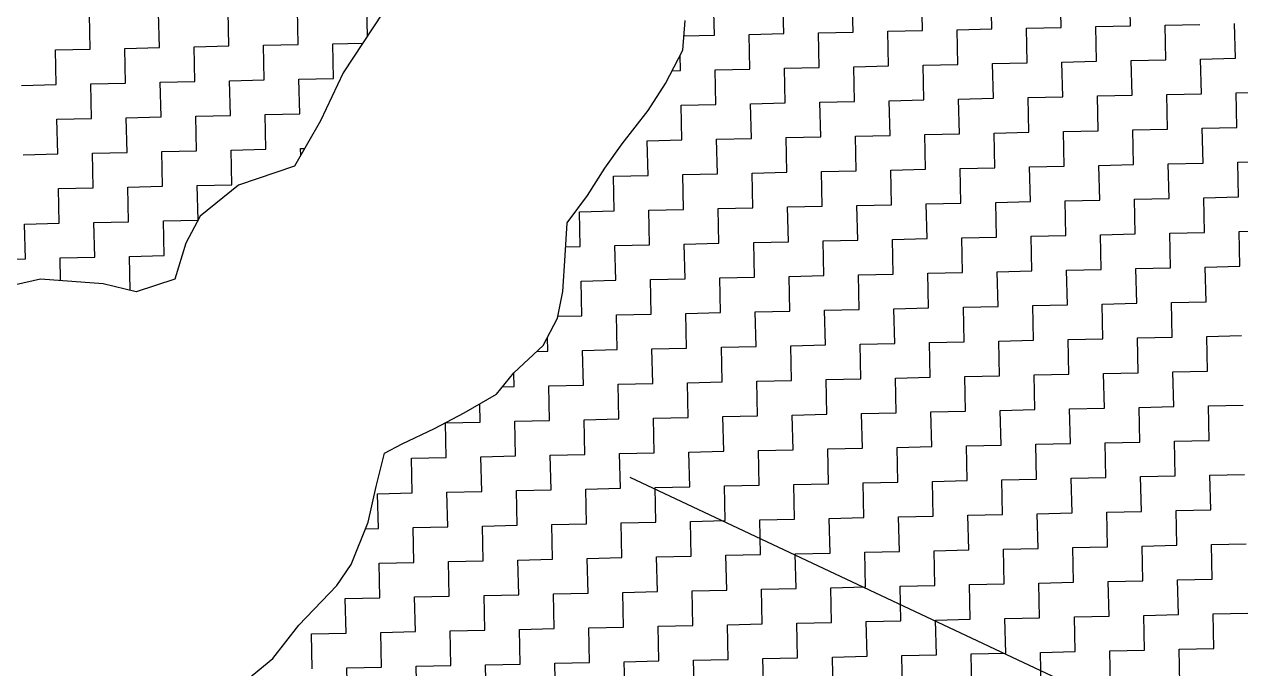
# Model space of a CAD drawing. Header units: metres. Extents: x 281463 to 283423, y 2096851 to 2099007.
# Drawn here: x 282688.9 to 282904, y 2098170.1 to 2098284.1 of the extents above; entities that cross this region are included whole.
import ezdxf

# ---------------------------------------------------------------- set-up
doc = ezdxf.new("R2010")
doc.units = ezdxf.units.M
doc.layers.add('POLY_HATCH', color=12, linetype='Continuous')

msp = doc.modelspace()

# ---------------------------------------------------------------- linework, layer by layer
msp.add_lwpolyline([(282986.49, 2098114.26), (282796.07, 2098203.89)])
at = {"layer": 'POLY_HATCH'}
for p, q in [((282755.51, 2098291.01), (282745.31, 2098275.49)), ((282805.35, 2098279.47), (282805.76, 2098284.75)), ((282802.32, 2098273.61), (282805.35, 2098279.47)), ((282745.31, 2098275.49), (282741.28, 2098266.97)), ((282799.26, 2098268.79), (282802.32, 2098273.61)), ((282794.64, 2098262.89), (282799.26, 2098268.79)), ((282741.28, 2098266.97), (282736.71, 2098258.96)), ((282791.57, 2098258.61), (282794.64, 2098262.89)), ((282736.71, 2098258.96), (282726.77, 2098255.58)), ((282788.52, 2098253.79), (282791.57, 2098258.61)), ((282726.77, 2098255.58), (282720.03, 2098250.15)), ((282784.93, 2098248.97), (282788.52, 2098253.79)), ((282720.03, 2098250.15), (282717.5, 2098245.35)), ((282784.54, 2098243.16), (282784.93, 2098248.97)), ((282717.5, 2098245.35), (282715.53, 2098238.98)), ((282784.15, 2098236.83), (282784.54, 2098243.16)), ((282691.8, 2098238.98), (282683.93, 2098237.22)), ((282702.89, 2098238.17), (282691.8, 2098238.98)), ((282708.73, 2098236.72), (282702.89, 2098238.17)), ((282715.53, 2098238.98), (282708.73, 2098236.72)), ((282783.2, 2098232.06), (282784.15, 2098236.83)), ((282780.67, 2098227.26), (282783.2, 2098232.06)), ((282775.51, 2098222.4), (282780.67, 2098227.26)), ((282772.42, 2098218.64), (282775.51, 2098222.4)), ((282766.7, 2098215.35), (282772.42, 2098218.64)), ((282761.48, 2098212.6), (282766.7, 2098215.35)), ((282755.74, 2098209.84), (282761.48, 2098212.6)), ((282752.62, 2098208.19), (282755.74, 2098209.84)), ((282751.16, 2098202.35), (282752.62, 2098208.19)), ((282749.72, 2098196), (282751.16, 2098202.35)), ((282746.73, 2098188.55), (282749.72, 2098196)), ((282744.17, 2098184.8), (282746.73, 2098188.55)), ((282737.47, 2098177.8), (282744.17, 2098184.8)), ((282732.86, 2098171.9), (282737.47, 2098177.8)), ((282728.19, 2098168.1), (282732.86, 2098171.9))]:
    msp.add_line(p, q, dxfattribs=at)
at = {"layer": 'POLY_HATCH', "linetype": 'Continuous'}
for p, q in [((282872.27, 2098283.5), (282872.13, 2098289.64)), ((282884.53, 2098283.78), (282884.4, 2098289.91)), ((282810.94, 2098282.13), (282810.8, 2098288.27)), ((282823.21, 2098282.41), (282823.07, 2098288.54)), ((282835.47, 2098282.68), (282835.33, 2098288.82)), ((282847.74, 2098282.96), (282847.6, 2098289.09)), ((282860, 2098283.23), (282859.87, 2098289.36)), ((282700.56, 2098279.67), (282700.42, 2098285.8)), ((282712.82, 2098279.94), (282712.68, 2098286.07)), ((282725.09, 2098280.22), (282724.95, 2098286.35)), ((282737.35, 2098280.49), (282737.21, 2098286.62)), ((282749.59, 2098282), (282749.48, 2098286.9)), ((282853.87, 2098283.09), (282860, 2098283.23)), ((282854.01, 2098276.96), (282853.87, 2098283.09)), ((282866.13, 2098283.37), (282872.27, 2098283.5)), ((282866.27, 2098277.24), (282866.13, 2098283.37)), ((282878.4, 2098283.64), (282884.53, 2098283.78)), ((282878.54, 2098277.51), (282878.4, 2098283.64)), ((282890.66, 2098283.92), (282896.8, 2098284.05)), ((282890.8, 2098277.78), (282890.66, 2098283.92)), ((282903.07, 2098278.06), (282902.93, 2098284.19)), ((282805.55, 2098282.01), (282810.94, 2098282.13)), ((282817.07, 2098282.27), (282823.21, 2098282.41)), ((282817.21, 2098276.14), (282817.07, 2098282.27)), ((282829.34, 2098282.55), (282835.47, 2098282.68)), ((282829.48, 2098276.41), (282829.34, 2098282.55)), ((282841.6, 2098282.82), (282847.74, 2098282.96)), ((282841.74, 2098276.69), (282841.6, 2098282.82)), ((282694.42, 2098279.53), (282700.56, 2098279.67)), ((282694.56, 2098273.4), (282694.42, 2098279.53)), ((282706.69, 2098279.8), (282712.82, 2098279.94)), ((282706.83, 2098273.67), (282706.69, 2098279.8)), ((282718.95, 2098280.08), (282725.09, 2098280.22)), ((282719.09, 2098273.95), (282718.95, 2098280.08)), ((282731.22, 2098280.35), (282737.35, 2098280.49)), ((282731.36, 2098274.22), (282731.22, 2098280.35)), ((282743.48, 2098280.63), (282748.76, 2098280.75)), ((282743.62, 2098274.49), (282743.48, 2098280.63)), ((282804.95, 2098275.86), (282804.89, 2098278.58)), ((282835.61, 2098276.55), (282841.74, 2098276.69)), ((282835.75, 2098270.42), (282835.61, 2098276.55)), ((282847.87, 2098276.82), (282854.01, 2098276.96)), ((282848.01, 2098270.69), (282847.87, 2098276.82)), ((282860.14, 2098277.1), (282866.27, 2098277.24)), ((282860.28, 2098270.97), (282860.14, 2098277.1)), ((282872.4, 2098277.37), (282878.54, 2098277.51)), ((282872.54, 2098271.24), (282872.4, 2098277.37)), ((282884.67, 2098277.65), (282890.8, 2098277.78)), ((282884.81, 2098271.51), (282884.67, 2098277.65)), ((282896.93, 2098277.92), (282903.07, 2098278.06)), ((282897.07, 2098271.79), (282896.93, 2098277.92)), ((282737.49, 2098274.36), (282743.62, 2098274.49)), ((282737.63, 2098268.22), (282737.49, 2098274.36)), ((282803.47, 2098275.83), (282804.95, 2098275.86)), ((282811.08, 2098276), (282817.21, 2098276.14)), ((282811.22, 2098269.87), (282811.08, 2098276)), ((282823.34, 2098276.28), (282829.48, 2098276.41)), ((282823.48, 2098270.14), (282823.34, 2098276.28)), ((282688.43, 2098273.26), (282694.56, 2098273.4)), ((282700.69, 2098273.54), (282706.83, 2098273.67)), ((282700.83, 2098267.4), (282700.69, 2098273.54)), ((282712.96, 2098273.81), (282719.09, 2098273.95)), ((282713.1, 2098267.68), (282712.96, 2098273.81)), ((282725.22, 2098274.08), (282731.36, 2098274.22)), ((282725.36, 2098267.95), (282725.22, 2098274.08)), ((282817.35, 2098270.01), (282823.48, 2098270.14)), ((282829.61, 2098270.28), (282835.75, 2098270.42)), ((282829.75, 2098264.15), (282829.61, 2098270.28)), ((282841.88, 2098270.55), (282848.01, 2098270.69)), ((282842.02, 2098264.42), (282841.88, 2098270.55)), ((282854.14, 2098270.83), (282860.28, 2098270.97)), ((282854.28, 2098264.7), (282854.14, 2098270.83)), ((282866.41, 2098271.1), (282872.54, 2098271.24)), ((282866.55, 2098264.97), (282866.41, 2098271.1)), ((282878.67, 2098271.38), (282884.81, 2098271.51)), ((282878.81, 2098265.24), (282878.67, 2098271.38)), ((282890.94, 2098271.65), (282897.07, 2098271.79)), ((282891.08, 2098265.52), (282890.94, 2098271.65)), ((282903.2, 2098271.92), (282909.34, 2098272.06)), ((282903.34, 2098265.79), (282903.2, 2098271.92)), ((282719.23, 2098267.81), (282725.36, 2098267.95)), ((282731.49, 2098268.09), (282737.63, 2098268.22)), ((282731.63, 2098261.96), (282731.49, 2098268.09)), ((282805.08, 2098269.73), (282811.22, 2098269.87)), ((282805.22, 2098263.6), (282805.08, 2098269.73)), ((282817.49, 2098263.87), (282817.35, 2098270.01)), ((282694.7, 2098267.27), (282700.83, 2098267.4)), ((282694.83, 2098261.13), (282694.7, 2098267.27)), ((282706.96, 2098267.54), (282713.1, 2098267.68)), ((282707.1, 2098261.41), (282706.96, 2098267.54)), ((282719.36, 2098261.68), (282719.23, 2098267.81)), ((282897.21, 2098265.66), (282903.34, 2098265.79)), ((282811.35, 2098263.74), (282817.49, 2098263.87)), ((282811.49, 2098257.6), (282811.35, 2098263.74)), ((282823.62, 2098264.01), (282829.75, 2098264.15)), ((282823.76, 2098257.88), (282823.62, 2098264.01)), ((282835.88, 2098264.29), (282842.02, 2098264.42)), ((282836.02, 2098258.15), (282835.88, 2098264.29)), ((282848.15, 2098264.56), (282854.28, 2098264.7)), ((282848.29, 2098258.43), (282848.15, 2098264.56)), ((282860.41, 2098264.83), (282866.55, 2098264.97)), ((282860.55, 2098258.7), (282860.41, 2098264.83)), ((282872.68, 2098265.11), (282878.81, 2098265.24)), ((282872.82, 2098258.97), (282872.68, 2098265.11)), ((282884.94, 2098265.38), (282891.08, 2098265.52)), ((282885.08, 2098259.25), (282884.94, 2098265.38)), ((282897.35, 2098259.52), (282897.21, 2098265.66)), ((282713.23, 2098261.54), (282719.36, 2098261.68)), ((282713.37, 2098255.41), (282713.23, 2098261.54)), ((282725.5, 2098261.82), (282731.63, 2098261.96)), ((282725.63, 2098255.69), (282725.5, 2098261.82)), ((282737.76, 2098262.09), (282738.51, 2098262.11)), ((282737.79, 2098260.85), (282737.76, 2098262.09)), ((282799.09, 2098263.46), (282805.22, 2098263.6)), ((282799.22, 2098257.33), (282799.09, 2098263.46)), ((282688.7, 2098261), (282694.83, 2098261.13)), ((282700.97, 2098261.27), (282707.1, 2098261.41)), ((282701.1, 2098255.14), (282700.97, 2098261.27)), ((282891.21, 2098259.39), (282897.35, 2098259.52)), ((282891.35, 2098253.25), (282891.21, 2098259.39)), ((282903.48, 2098259.66), (282909.61, 2098259.8)), ((282903.62, 2098253.53), (282903.48, 2098259.66)), ((282793.09, 2098257.19), (282799.22, 2098257.33)), ((282793.23, 2098251.06), (282793.09, 2098257.19)), ((282805.36, 2098257.47), (282811.49, 2098257.6)), ((282805.49, 2098251.33), (282805.36, 2098257.47)), ((282817.62, 2098257.74), (282823.76, 2098257.88)), ((282817.76, 2098251.61), (282817.62, 2098257.74)), ((282829.89, 2098258.02), (282836.02, 2098258.15)), ((282830.02, 2098251.88), (282829.89, 2098258.02)), ((282842.15, 2098258.29), (282848.29, 2098258.43)), ((282842.29, 2098252.16), (282842.15, 2098258.29)), ((282854.42, 2098258.56), (282860.55, 2098258.7)), ((282854.55, 2098252.43), (282854.42, 2098258.56)), ((282866.68, 2098258.84), (282872.82, 2098258.97)), ((282866.82, 2098252.71), (282866.68, 2098258.84)), ((282878.95, 2098259.11), (282885.08, 2098259.25)), ((282879.08, 2098252.98), (282878.95, 2098259.11)), ((282694.97, 2098255), (282701.1, 2098255.14)), ((282695.11, 2098248.87), (282694.97, 2098255)), ((282707.24, 2098255.27), (282713.37, 2098255.41)), ((282707.37, 2098249.14), (282707.24, 2098255.27)), ((282719.5, 2098255.55), (282725.63, 2098255.69)), ((282719.64, 2098249.42), (282719.5, 2098255.55)), ((282872.95, 2098252.84), (282879.08, 2098252.98)), ((282885.22, 2098253.12), (282891.35, 2098253.25)), ((282885.35, 2098246.98), (282885.22, 2098253.12)), ((282897.48, 2098253.39), (282903.62, 2098253.53)), ((282897.62, 2098247.26), (282897.48, 2098253.39)), ((282787.1, 2098250.92), (282793.23, 2098251.06)), ((282787.23, 2098244.79), (282787.1, 2098250.92)), ((282799.36, 2098251.2), (282805.49, 2098251.33)), ((282799.5, 2098245.07), (282799.36, 2098251.2)), ((282811.63, 2098251.47), (282817.76, 2098251.61)), ((282811.76, 2098245.34), (282811.63, 2098251.47)), ((282823.89, 2098251.75), (282830.02, 2098251.88)), ((282824.03, 2098245.61), (282823.89, 2098251.75)), ((282836.16, 2098252.02), (282842.29, 2098252.16)), ((282836.29, 2098245.89), (282836.16, 2098252.02)), ((282848.42, 2098252.29), (282854.55, 2098252.43)), ((282848.56, 2098246.16), (282848.42, 2098252.29)), ((282860.69, 2098252.57), (282866.82, 2098252.71)), ((282860.82, 2098246.44), (282860.69, 2098252.57)), ((282873.09, 2098246.71), (282872.95, 2098252.84)), ((282688.98, 2098248.73), (282695.11, 2098248.87)), ((282689.11, 2098242.6), (282688.98, 2098248.73)), ((282701.24, 2098249.01), (282707.37, 2098249.14)), ((282701.38, 2098242.87), (282701.24, 2098249.01)), ((282713.51, 2098249.28), (282719.64, 2098249.42)), ((282713.64, 2098243.15), (282713.51, 2098249.28)), ((282854.69, 2098246.3), (282860.82, 2098246.44)), ((282866.96, 2098246.57), (282873.09, 2098246.71)), ((282867.09, 2098240.44), (282866.96, 2098246.57)), ((282879.22, 2098246.85), (282885.35, 2098246.98)), ((282879.36, 2098240.71), (282879.22, 2098246.85)), ((282891.49, 2098247.12), (282897.62, 2098247.26)), ((282891.62, 2098240.99), (282891.49, 2098247.12)), ((282903.75, 2098247.39), (282909.88, 2098247.53)), ((282903.89, 2098241.26), (282903.75, 2098247.39)), ((282784.64, 2098244.73), (282787.23, 2098244.79)), ((282793.37, 2098244.93), (282799.5, 2098245.07)), ((282793.5, 2098238.8), (282793.37, 2098244.93)), ((282805.63, 2098245.2), (282811.76, 2098245.34)), ((282805.77, 2098239.07), (282805.63, 2098245.2)), ((282817.9, 2098245.48), (282824.03, 2098245.61)), ((282818.03, 2098239.34), (282817.9, 2098245.48)), ((282830.16, 2098245.75), (282836.29, 2098245.89)), ((282830.3, 2098239.62), (282830.16, 2098245.75)), ((282842.43, 2098246.02), (282848.56, 2098246.16)), ((282842.56, 2098239.89), (282842.43, 2098246.02)), ((282854.83, 2098240.17), (282854.69, 2098246.3)), ((282682.98, 2098242.46), (282689.11, 2098242.6)), ((282695.25, 2098242.74), (282701.38, 2098242.87)), ((282695.34, 2098238.72), (282695.25, 2098242.74)), ((282707.51, 2098243.01), (282713.64, 2098243.15)), ((282707.65, 2098236.99), (282707.51, 2098243.01)), ((282848.7, 2098240.03), (282854.83, 2098240.17)), ((282848.83, 2098233.9), (282848.7, 2098240.03)), ((282860.96, 2098240.3), (282867.09, 2098240.44)), ((282861.1, 2098234.17), (282860.96, 2098240.3)), ((282873.23, 2098240.58), (282879.36, 2098240.71)), ((282873.36, 2098234.44), (282873.23, 2098240.58)), ((282885.49, 2098240.85), (282891.62, 2098240.99)), ((282885.63, 2098234.72), (282885.49, 2098240.85)), ((282897.76, 2098241.13), (282903.89, 2098241.26)), ((282897.89, 2098234.99), (282897.76, 2098241.13)), ((282787.37, 2098238.66), (282793.5, 2098238.8)), ((282787.51, 2098232.53), (282787.37, 2098238.66)), ((282799.64, 2098238.93), (282805.77, 2098239.07)), ((282799.77, 2098232.8), (282799.64, 2098238.93)), ((282811.9, 2098239.21), (282818.03, 2098239.34)), ((282812.04, 2098233.07), (282811.9, 2098239.21)), ((282824.17, 2098239.48), (282830.3, 2098239.62)), ((282824.3, 2098233.35), (282824.17, 2098239.48)), ((282836.43, 2098239.75), (282842.56, 2098239.89)), ((282836.57, 2098233.62), (282836.43, 2098239.75)), ((282830.44, 2098233.49), (282836.57, 2098233.62)), ((282842.7, 2098233.76), (282848.83, 2098233.9)), ((282842.84, 2098227.63), (282842.7, 2098233.76)), ((282854.97, 2098234.03), (282861.1, 2098234.17)), ((282855.1, 2098227.9), (282854.97, 2098234.03)), ((282867.23, 2098234.31), (282873.36, 2098234.44)), ((282867.37, 2098228.18), (282867.23, 2098234.31)), ((282879.5, 2098234.58), (282885.63, 2098234.72)), ((282879.63, 2098228.45), (282879.5, 2098234.58)), ((282891.76, 2098234.86), (282897.89, 2098234.99)), ((282891.9, 2098228.72), (282891.76, 2098234.86)), ((282783.27, 2098232.43), (282787.51, 2098232.53)), ((282793.64, 2098232.66), (282799.77, 2098232.8)), ((282793.78, 2098226.53), (282793.64, 2098232.66)), ((282805.91, 2098232.94), (282812.04, 2098233.07)), ((282806.04, 2098226.8), (282805.91, 2098232.94)), ((282818.17, 2098233.21), (282824.3, 2098233.35)), ((282818.31, 2098227.08), (282818.17, 2098233.21)), ((282830.57, 2098227.35), (282830.44, 2098233.49)), ((282781.51, 2098226.26), (282781.46, 2098228.75)), ((282812.18, 2098226.94), (282818.31, 2098227.08)), ((282824.44, 2098227.22), (282830.57, 2098227.35)), ((282824.58, 2098221.08), (282824.44, 2098227.22)), ((282836.71, 2098227.49), (282842.84, 2098227.63)), ((282836.84, 2098221.36), (282836.71, 2098227.49)), ((282848.97, 2098227.76), (282855.1, 2098227.9)), ((282849.11, 2098221.63), (282848.97, 2098227.76)), ((282861.24, 2098228.04), (282867.37, 2098228.18)), ((282861.37, 2098221.91), (282861.24, 2098228.04)), ((282873.5, 2098228.31), (282879.63, 2098228.45)), ((282873.64, 2098222.18), (282873.5, 2098228.31)), ((282885.77, 2098228.59), (282891.9, 2098228.72)), ((282885.9, 2098222.45), (282885.77, 2098228.59)), ((282898.03, 2098228.86), (282904.16, 2098229)), ((282898.17, 2098222.73), (282898.03, 2098228.86)), ((282779.56, 2098226.21), (282781.51, 2098226.26)), ((282787.65, 2098226.39), (282793.78, 2098226.53)), ((282787.78, 2098220.26), (282787.65, 2098226.39)), ((282799.91, 2098226.67), (282806.04, 2098226.8)), ((282800.05, 2098220.54), (282799.91, 2098226.67)), ((282812.31, 2098220.81), (282812.18, 2098226.94)), ((282775.52, 2098219.99), (282775.46, 2098222.35)), ((282806.18, 2098220.67), (282812.31, 2098220.81)), ((282806.32, 2098214.54), (282806.18, 2098220.67)), ((282818.44, 2098220.95), (282824.58, 2098221.08)), ((282818.58, 2098214.81), (282818.44, 2098220.95)), ((282830.71, 2098221.22), (282836.84, 2098221.36)), ((282830.85, 2098215.09), (282830.71, 2098221.22)), ((282842.97, 2098221.49), (282849.11, 2098221.63)), ((282843.11, 2098215.36), (282842.97, 2098221.49)), ((282855.24, 2098221.77), (282861.37, 2098221.91)), ((282855.38, 2098215.64), (282855.24, 2098221.77)), ((282867.51, 2098222.04), (282873.64, 2098222.18)), ((282867.64, 2098215.91), (282867.51, 2098222.04)), ((282879.77, 2098222.32), (282885.9, 2098222.45)), ((282879.91, 2098216.18), (282879.77, 2098222.32)), ((282892.04, 2098222.59), (282898.17, 2098222.73)), ((282892.17, 2098216.46), (282892.04, 2098222.59)), ((282773.49, 2098219.94), (282775.52, 2098219.99)), ((282781.65, 2098220.12), (282787.78, 2098220.26)), ((282781.79, 2098213.99), (282781.65, 2098220.12)), ((282793.91, 2098220.4), (282800.05, 2098220.54)), ((282794.05, 2098214.27), (282793.91, 2098220.4)), ((282769.52, 2098213.72), (282769.45, 2098216.93)), ((282886.04, 2098216.32), (282892.17, 2098216.46)), ((282886.18, 2098210.19), (282886.04, 2098216.32)), ((282898.3, 2098216.6), (282904.44, 2098216.73)), ((282898.44, 2098210.46), (282898.3, 2098216.6)), ((282787.92, 2098214.13), (282794.05, 2098214.27)), ((282800.18, 2098214.4), (282806.32, 2098214.54)), ((282800.32, 2098208.27), (282800.18, 2098214.4)), ((282812.45, 2098214.68), (282818.58, 2098214.81)), ((282812.59, 2098208.54), (282812.45, 2098214.68)), ((282824.71, 2098214.95), (282830.85, 2098215.09)), ((282824.85, 2098208.82), (282824.71, 2098214.95)), ((282836.98, 2098215.22), (282843.11, 2098215.36)), ((282837.12, 2098209.09), (282836.98, 2098215.22)), ((282849.24, 2098215.5), (282855.38, 2098215.64)), ((282849.38, 2098209.37), (282849.24, 2098215.5)), ((282861.51, 2098215.77), (282867.64, 2098215.91)), ((282861.65, 2098209.64), (282861.51, 2098215.77)), ((282873.77, 2098216.05), (282879.91, 2098216.18)), ((282873.91, 2098209.91), (282873.77, 2098216.05)), ((282763.39, 2098213.58), (282769.52, 2098213.72)), ((282763.53, 2098207.45), (282763.39, 2098213.58)), ((282775.65, 2098213.85), (282781.79, 2098213.99)), ((282775.79, 2098207.72), (282775.65, 2098213.85)), ((282788.06, 2098208), (282787.92, 2098214.13)), ((282867.78, 2098209.78), (282873.91, 2098209.91)), ((282880.04, 2098210.05), (282886.18, 2098210.19)), ((282880.18, 2098203.92), (282880.04, 2098210.05)), ((282892.31, 2098210.33), (282898.44, 2098210.46)), ((282892.45, 2098204.19), (282892.31, 2098210.33)), ((282769.66, 2098207.58), (282775.79, 2098207.72)), ((282781.92, 2098207.86), (282788.06, 2098208)), ((282782.06, 2098201.73), (282781.92, 2098207.86)), ((282794.19, 2098208.13), (282800.32, 2098208.27)), ((282794.33, 2098202), (282794.19, 2098208.13)), ((282806.45, 2098208.41), (282812.59, 2098208.54)), ((282806.59, 2098202.27), (282806.45, 2098208.41)), ((282818.72, 2098208.68), (282824.85, 2098208.82)), ((282818.86, 2098202.55), (282818.72, 2098208.68)), ((282830.98, 2098208.96), (282837.12, 2098209.09)), ((282831.12, 2098202.82), (282830.98, 2098208.96)), ((282843.25, 2098209.23), (282849.38, 2098209.37)), ((282843.39, 2098203.1), (282843.25, 2098209.23)), ((282855.51, 2098209.5), (282861.65, 2098209.64)), ((282855.65, 2098203.37), (282855.51, 2098209.5)), ((282867.92, 2098203.64), (282867.78, 2098209.78)), ((282757.39, 2098207.31), (282763.53, 2098207.45)), ((282757.53, 2098201.18), (282757.39, 2098207.31)), ((282769.8, 2098201.45), (282769.66, 2098207.58)), ((282861.78, 2098203.51), (282867.92, 2098203.64)), ((282861.92, 2098197.38), (282861.78, 2098203.51)), ((282874.05, 2098203.78), (282880.18, 2098203.92)), ((282874.19, 2098197.65), (282874.05, 2098203.78)), ((282886.31, 2098204.06), (282892.45, 2098204.19)), ((282886.45, 2098197.92), (282886.31, 2098204.06)), ((282898.58, 2098204.33), (282904.71, 2098204.47)), ((282898.72, 2098198.2), (282898.58, 2098204.33)), ((282763.66, 2098201.32), (282769.8, 2098201.45)), ((282763.8, 2098195.18), (282763.66, 2098201.32)), ((282775.93, 2098201.59), (282782.06, 2098201.73)), ((282776.07, 2098195.46), (282775.93, 2098201.59)), ((282788.19, 2098201.86), (282794.33, 2098202)), ((282788.33, 2098195.73), (282788.19, 2098201.86)), ((282800.46, 2098202.14), (282806.59, 2098202.27)), ((282800.6, 2098196), (282800.46, 2098202.14)), ((282812.72, 2098202.41), (282818.86, 2098202.55)), ((282812.86, 2098196.28), (282812.72, 2098202.41)), ((282824.99, 2098202.69), (282831.12, 2098202.82)), ((282825.13, 2098196.55), (282824.99, 2098202.69)), ((282837.25, 2098202.96), (282843.39, 2098203.1)), ((282837.39, 2098196.83), (282837.25, 2098202.96)), ((282849.52, 2098203.23), (282855.65, 2098203.37)), ((282849.66, 2098197.1), (282849.52, 2098203.23)), ((282751.4, 2098201.04), (282757.53, 2098201.18)), ((282751.54, 2098194.91), (282751.4, 2098201.04)), ((282843.52, 2098196.96), (282849.66, 2098197.1)), ((282843.66, 2098190.83), (282843.52, 2098196.96)), ((282855.79, 2098197.24), (282861.92, 2098197.38)), ((282855.93, 2098191.11), (282855.79, 2098197.24)), ((282868.05, 2098197.51), (282874.19, 2098197.65)), ((282868.19, 2098191.38), (282868.05, 2098197.51)), ((282880.32, 2098197.79), (282886.45, 2098197.92)), ((282880.46, 2098191.65), (282880.32, 2098197.79)), ((282892.58, 2098198.06), (282898.72, 2098198.2)), ((282892.72, 2098191.93), (282892.58, 2098198.06)), ((282749.27, 2098194.86), (282751.54, 2098194.91)), ((282757.67, 2098195.05), (282763.8, 2098195.18)), ((282757.8, 2098188.91), (282757.67, 2098195.05)), ((282769.93, 2098195.32), (282776.07, 2098195.46)), ((282770.07, 2098189.19), (282769.93, 2098195.32)), ((282782.2, 2098195.59), (282788.33, 2098195.73)), ((282782.33, 2098189.46), (282782.2, 2098195.59)), ((282794.46, 2098195.87), (282800.6, 2098196)), ((282794.6, 2098189.74), (282794.46, 2098195.87)), ((282806.73, 2098196.14), (282812.86, 2098196.28)), ((282806.86, 2098190.01), (282806.73, 2098196.14)), ((282818.99, 2098196.42), (282825.13, 2098196.55)), ((282819.13, 2098190.28), (282818.99, 2098196.42)), ((282831.26, 2098196.69), (282837.39, 2098196.83)), ((282831.4, 2098190.56), (282831.26, 2098196.69)), ((282825.26, 2098190.42), (282831.4, 2098190.56)), ((282837.53, 2098190.69), (282843.66, 2098190.83)), ((282837.66, 2098184.56), (282837.53, 2098190.69)), ((282849.79, 2098190.97), (282855.93, 2098191.11)), ((282849.93, 2098184.84), (282849.79, 2098190.97)), ((282862.06, 2098191.24), (282868.19, 2098191.38)), ((282862.19, 2098185.11), (282862.06, 2098191.24)), ((282874.32, 2098191.52), (282880.46, 2098191.65)), ((282874.46, 2098185.38), (282874.32, 2098191.52)), ((282886.59, 2098191.79), (282892.72, 2098191.93)), ((282886.72, 2098185.66), (282886.59, 2098191.79)), ((282898.85, 2098192.06), (282904.99, 2098192.2)), ((282898.99, 2098185.93), (282898.85, 2098192.06)), ((282751.67, 2098188.78), (282757.8, 2098188.91)), ((282751.81, 2098182.64), (282751.67, 2098188.78)), ((282763.94, 2098189.05), (282770.07, 2098189.19)), ((282764.07, 2098182.92), (282763.94, 2098189.05)), ((282776.2, 2098189.32), (282782.33, 2098189.46)), ((282776.34, 2098183.19), (282776.2, 2098189.32)), ((282788.47, 2098189.6), (282794.6, 2098189.74)), ((282788.6, 2098183.47), (282788.47, 2098189.6)), ((282800.73, 2098189.87), (282806.86, 2098190.01)), ((282800.87, 2098183.74), (282800.73, 2098189.87)), ((282813, 2098190.15), (282819.13, 2098190.28)), ((282813.13, 2098184.01), (282813, 2098190.15)), ((282825.4, 2098184.29), (282825.26, 2098190.42)), ((282819.27, 2098184.15), (282825.4, 2098184.29)), ((282819.4, 2098178.02), (282819.27, 2098184.15)), ((282831.53, 2098184.43), (282837.66, 2098184.56)), ((282831.67, 2098178.29), (282831.53, 2098184.43)), ((282843.8, 2098184.7), (282849.93, 2098184.84)), ((282843.93, 2098178.57), (282843.8, 2098184.7)), ((282856.06, 2098184.97), (282862.19, 2098185.11)), ((282856.2, 2098178.84), (282856.06, 2098184.97)), ((282868.33, 2098185.25), (282874.46, 2098185.38)), ((282868.46, 2098179.11), (282868.33, 2098185.25)), ((282880.59, 2098185.52), (282886.72, 2098185.66)), ((282880.73, 2098179.39), (282880.59, 2098185.52)), ((282892.86, 2098185.8), (282898.99, 2098185.93)), ((282892.99, 2098179.66), (282892.86, 2098185.8)), ((282745.68, 2098182.51), (282751.81, 2098182.64)), ((282745.81, 2098176.37), (282745.68, 2098182.51)), ((282757.94, 2098182.78), (282764.07, 2098182.92)), ((282758.08, 2098176.65), (282757.94, 2098182.78)), ((282770.21, 2098183.05), (282776.34, 2098183.19)), ((282770.34, 2098176.92), (282770.21, 2098183.05)), ((282782.47, 2098183.33), (282788.6, 2098183.47)), ((282782.61, 2098177.2), (282782.47, 2098183.33)), ((282794.74, 2098183.6), (282800.87, 2098183.74)), ((282794.87, 2098177.47), (282794.74, 2098183.6)), ((282807, 2098183.88), (282813.13, 2098184.01)), ((282807.14, 2098177.74), (282807, 2098183.88)), ((282899.13, 2098179.8), (282905.26, 2098179.94)), ((282899.26, 2098173.67), (282899.13, 2098179.8)), ((282801.01, 2098177.61), (282807.14, 2098177.74)), ((282801.14, 2098171.47), (282801.01, 2098177.61)), ((282813.27, 2098177.88), (282819.4, 2098178.02)), ((282813.41, 2098171.75), (282813.27, 2098177.88)), ((282825.54, 2098178.16), (282831.67, 2098178.29)), ((282825.67, 2098172.02), (282825.54, 2098178.16)), ((282837.8, 2098178.43), (282843.93, 2098178.57)), ((282837.94, 2098172.3), (282837.8, 2098178.43)), ((282850.07, 2098178.7), (282856.2, 2098178.84)), ((282850.2, 2098172.57), (282850.07, 2098178.7)), ((282862.33, 2098178.98), (282868.46, 2098179.11)), ((282862.47, 2098172.85), (282862.33, 2098178.98)), ((282874.6, 2098179.25), (282880.73, 2098179.39)), ((282874.73, 2098173.12), (282874.6, 2098179.25)), ((282886.86, 2098179.53), (282892.99, 2098179.66)), ((282887, 2098173.39), (282886.86, 2098179.53)), ((282739.68, 2098176.24), (282745.81, 2098176.37)), ((282739.82, 2098170.1), (282739.68, 2098176.24)), ((282751.95, 2098176.51), (282758.08, 2098176.65)), ((282752.08, 2098170.38), (282751.95, 2098176.51)), ((282764.21, 2098176.79), (282770.34, 2098176.92)), ((282764.35, 2098170.65), (282764.21, 2098176.79)), ((282776.48, 2098177.06), (282782.61, 2098177.2)), ((282776.61, 2098170.93), (282776.48, 2098177.06)), ((282788.74, 2098177.33), (282794.87, 2098177.47)), ((282788.88, 2098171.2), (282788.74, 2098177.33)), ((282880.87, 2098173.26), (282887, 2098173.39)), ((282893.13, 2098173.53), (282899.26, 2098173.67)), ((282893.27, 2098167.4), (282893.13, 2098173.53)), ((282782.75, 2098171.06), (282788.88, 2098171.2)), ((282795.01, 2098171.34), (282801.14, 2098171.47)), ((282795.15, 2098165.21), (282795.01, 2098171.34)), ((282807.28, 2098171.61), (282813.41, 2098171.75)), ((282807.41, 2098165.48), (282807.28, 2098171.61)), ((282819.54, 2098171.89), (282825.67, 2098172.02)), ((282819.68, 2098165.75), (282819.54, 2098171.89)), ((282831.81, 2098172.16), (282837.94, 2098172.3)), ((282831.94, 2098166.03), (282831.81, 2098172.16)), ((282844.07, 2098172.43), (282850.2, 2098172.57)), ((282844.21, 2098166.3), (282844.07, 2098172.43)), ((282856.34, 2098172.71), (282862.47, 2098172.85)), ((282856.47, 2098166.58), (282856.34, 2098172.71)), ((282868.6, 2098172.98), (282874.73, 2098173.12)), ((282868.74, 2098166.85), (282868.6, 2098172.98)), ((282881, 2098167.12), (282880.87, 2098173.26)), ((282745.95, 2098170.24), (282752.08, 2098170.38)), ((282746.09, 2098164.11), (282745.95, 2098170.24)), ((282758.22, 2098170.52), (282764.35, 2098170.65)), ((282758.35, 2098164.38), (282758.22, 2098170.52)), ((282770.48, 2098170.79), (282776.61, 2098170.93)), ((282770.62, 2098164.66), (282770.48, 2098170.79)), ((282782.88, 2098164.93), (282782.75, 2098171.06))]:
    msp.add_line(p, q, dxfattribs=at)

doc.saveas('drawing.dxf')
